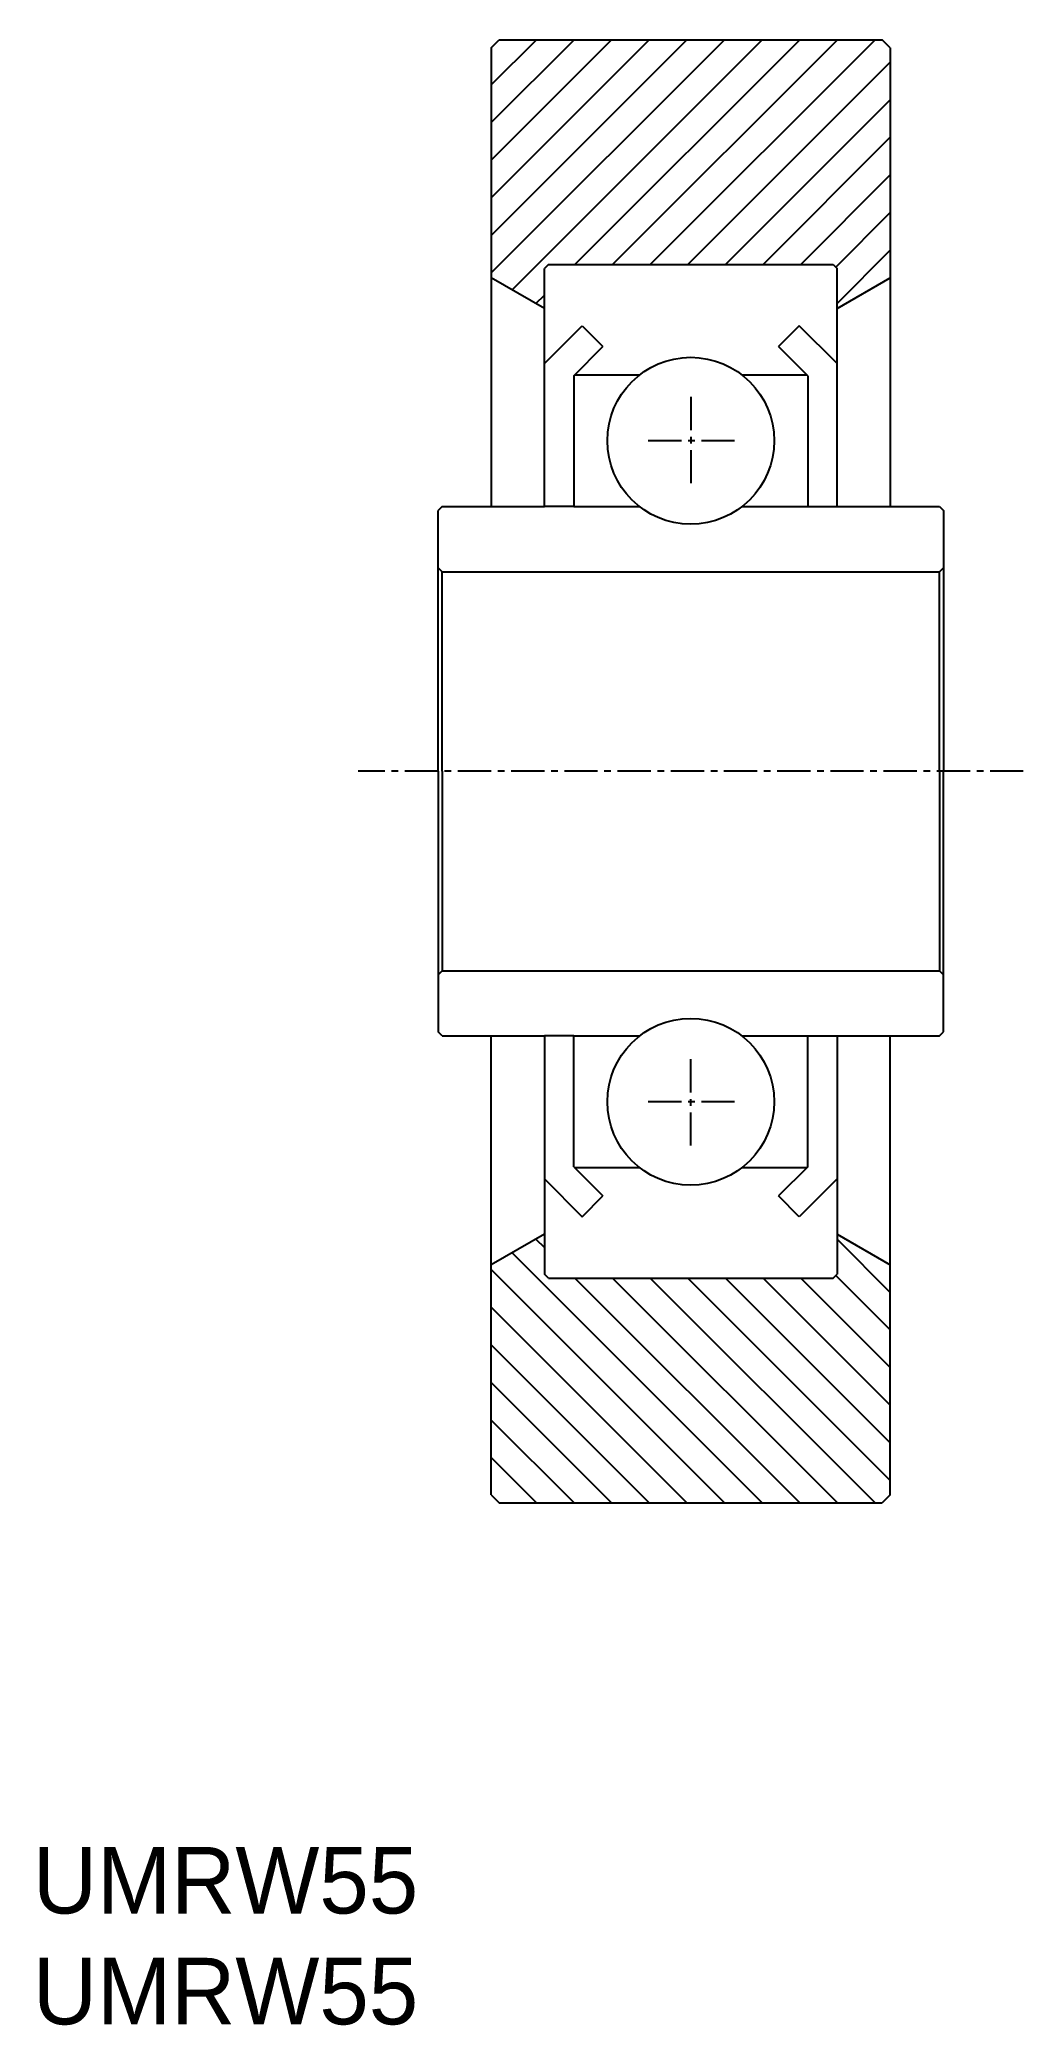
# Model space of a CAD drawing. Extents: x -49.3 to -12.4, y -2.1 to 72.6.
import ezdxf

# ---------------------------------------------------------------- set-up
doc = ezdxf.new("R2010")
doc.units = 0
doc.linetypes.add('CENTER', pattern=[2, 1.25, -0.25, 0.25, -0.25])
doc.layers.get('0').update_dxf_attribs({"linetype": 'CONTINUOUS'})
doc.layers.add('CENTER', color=1, linetype='CENTER')

# ---------------------------------------------------------------- blocks, each defined once
blk = doc.blocks.new('*U2')
for p in [(-49.582, 2.145), (-49.582, -2.021)]:
    blk.add_text('UMRW55', height=2.5).set_placement(p)
blk = doc.blocks.new('*X5')
at = {"color": 0, "linetype": 'CONTINUOUS'}
for p, q in [((-32.352, 63.815), (-23.582, 72.585)), ((-32.352, 65.229), (-24.996, 72.585)), ((-32.352, 66.643), (-26.41, 72.585)), ((-32.352, 68.057), (-27.825, 72.585)), ((-32.352, 69.472), (-29.239, 72.585)), ((-32.352, 70.886), (-30.653, 72.585)), ((-31.566, 63.186), (-22.168, 72.585)), ((-29.204, 64.135), (-20.754, 72.585)), ((-27.789, 64.135), (-19.339, 72.585)), ((-26.375, 64.135), (-17.925, 72.585)), ((-24.961, 64.135), (-17.352, 71.744)), ((-23.547, 64.135), (-17.352, 70.33)), ((-22.133, 64.135), (-17.352, 68.915)), ((-20.718, 64.135), (-17.352, 67.501)), ((-19.403, 64.036), (-17.352, 66.087)), ((-19.352, 62.673), (-17.352, 64.673)), ((-30.67, 62.668), (-30.352, 62.986))]:
    blk.add_line(p, q, dxfattribs=at)
blk = doc.blocks.new('*X6')
at = {"color": 0, "linetype": 'CONTINUOUS'}
for p, q in [((-31.566, 26.983), (-22.168, 17.585)), ((-30.67, 27.501), (-30.352, 27.183)), ((-19.352, 27.496), (-17.352, 25.496)), ((-32.352, 26.354), (-23.582, 17.585)), ((-19.403, 26.133), (-17.352, 24.082)), ((-29.204, 26.035), (-20.754, 17.585)), ((-27.789, 26.035), (-19.339, 17.585)), ((-26.375, 26.035), (-17.925, 17.585)), ((-24.961, 26.035), (-17.352, 18.425)), ((-23.547, 26.035), (-17.352, 19.839)), ((-22.133, 26.035), (-17.352, 21.254)), ((-20.718, 26.035), (-17.352, 22.668)), ((-32.352, 24.94), (-24.996, 17.585)), ((-32.352, 23.526), (-26.41, 17.585)), ((-32.352, 22.112), (-27.825, 17.585)), ((-32.352, 20.697), (-29.239, 17.585)), ((-32.352, 19.283), (-30.653, 17.585))]:
    blk.add_line(p, q, dxfattribs=at)

msp = doc.modelspace()

# ---------------------------------------------------------------- linework, layer by layer
at = {"color": 7, "linetype": 'CONTINUOUS'}
for p, q in [((-32.352, 72.285), (-32.052, 72.585)), ((-32.052, 72.585), (-17.652, 72.585)), ((-17.352, 72.285), (-17.652, 72.585)), ((-32.352, 72.285), (-32.352, 55.035)), ((-17.352, 72.285), (-17.352, 55.035)), ((-30.352, 62.485), (-32.352, 63.639)), ((-30.202, 64.135), (-30.352, 63.985)), ((-30.352, 60.407), (-30.352, 63.985)), ((-30.202, 64.135), (-19.502, 64.135)), ((-19.502, 64.135), (-19.352, 63.985)), ((-19.352, 60.407), (-19.352, 63.985)), ((-19.352, 62.485), (-17.352, 63.639)), ((-30.352, 60.407), (-28.93, 61.829)), ((-28.93, 61.829), (-28.152, 61.052)), ((-20.774, 61.829), (-21.552, 61.052)), ((-19.352, 60.407), (-20.774, 61.829)), ((-29.252, 59.952), (-28.152, 61.052)), ((-20.452, 59.952), (-21.552, 61.052)), ((-30.352, 55.035), (-30.352, 60.407)), ((-29.252, 59.952), (-29.252, 55.035)), ((-29.219, 59.985), (-26.776, 59.985)), ((-22.927, 59.985), (-20.485, 59.985)), ((-20.452, 59.952), (-20.452, 55.035)), ((-19.352, 55.035), (-19.352, 60.407)), ((-34.202, 55.035), (-34.352, 54.885)), ((-34.352, 52.585), (-34.352, 54.885)), ((-34.202, 55.035), (-30.352, 55.035)), ((-29.252, 55.035), (-30.352, 55.035)), ((-29.252, 55.035), (-26.776, 55.035)), ((-22.927, 55.035), (-20.452, 55.035)), ((-20.452, 55.035), (-19.352, 55.035)), ((-19.352, 55.035), (-15.502, 55.035)), ((-15.502, 55.035), (-15.352, 54.885)), ((-15.352, 54.885), (-15.352, 52.585)), ((-34.202, 52.585), (-34.352, 52.735)), ((-34.352, 45.085), (-34.352, 52.585)), ((-34.202, 45.085), (-34.202, 52.585)), ((-34.202, 52.585), (-15.502, 52.585)), ((-15.502, 52.585), (-15.352, 52.735)), ((-15.502, 45.085), (-15.502, 52.585)), ((-15.352, 52.585), (-15.352, 45.085)), ((-34.352, 45.085), (-34.352, 37.585)), ((-34.202, 45.085), (-34.202, 37.585)), ((-15.502, 45.085), (-15.502, 37.585)), ((-15.352, 37.585), (-15.352, 45.085)), ((-34.352, 37.585), (-34.352, 35.285)), ((-34.202, 37.585), (-34.352, 37.435)), ((-34.202, 37.585), (-15.502, 37.585)), ((-15.502, 37.585), (-15.352, 37.435)), ((-15.352, 35.285), (-15.352, 37.585)), ((-34.202, 35.135), (-34.352, 35.285)), ((-34.202, 35.135), (-30.352, 35.135)), ((-32.352, 17.885), (-32.352, 35.135)), ((-29.252, 35.135), (-30.352, 35.135)), ((-30.352, 35.135), (-30.352, 29.762)), ((-29.252, 35.135), (-26.776, 35.135)), ((-29.252, 30.218), (-29.252, 35.135)), ((-22.927, 35.135), (-20.452, 35.135)), ((-20.452, 35.135), (-19.352, 35.135)), ((-20.452, 30.218), (-20.452, 35.135)), ((-19.352, 35.135), (-15.502, 35.135)), ((-19.352, 35.135), (-19.352, 29.762)), ((-17.352, 17.885), (-17.352, 35.135)), ((-15.502, 35.135), (-15.352, 35.285)), ((-29.252, 30.218), (-28.152, 29.118)), ((-29.219, 30.185), (-26.776, 30.185)), ((-22.927, 30.185), (-20.485, 30.185)), ((-20.452, 30.218), (-21.552, 29.118)), ((-30.352, 29.762), (-30.352, 26.185)), ((-30.352, 29.762), (-28.93, 28.34)), ((-28.93, 28.34), (-28.152, 29.118)), ((-20.774, 28.34), (-21.552, 29.118)), ((-19.352, 29.762), (-20.774, 28.34)), ((-19.352, 29.762), (-19.352, 26.185)), ((-30.352, 27.685), (-32.352, 26.53)), ((-19.352, 27.685), (-17.352, 26.53)), ((-30.202, 26.035), (-30.352, 26.185)), ((-19.502, 26.035), (-19.352, 26.185)), ((-30.202, 26.035), (-19.502, 26.035)), ((-32.352, 17.885), (-32.052, 17.585)), ((-32.052, 17.585), (-17.652, 17.585)), ((-17.352, 17.885), (-17.652, 17.585))]:
    msp.add_line(p, q, dxfattribs=at)
for centre in [(-24.852, 57.51), (-24.852, 32.66)]:
    msp.add_circle(centre, 3.135, dxfattribs=at)
at = {"layer": 'CENTER', "color": 1, "linetype": 'CENTER'}
for p, q in [((-24.852, 59.16), (-24.852, 55.86)), ((-23.202, 57.51), (-26.502, 57.51)), ((-12.352, 45.085), (-37.352, 45.085)), ((-24.852, 31.01), (-24.852, 34.31)), ((-23.202, 32.66), (-26.502, 32.66))]:
    msp.add_line(p, q, dxfattribs=at)

# ---------------------------------------------------------------- block references
at = {"color": 3, "linetype": 'CONTINUOUS'}
for name in ['*X5', '*X6']:
    msp.add_blockref(name, (0, 0), dxfattribs=at)
at = {"color": 7, "linetype": 'CONTINUOUS'}
msp.add_blockref('*U2', (0, 0), dxfattribs=at)

doc.saveas('drawing.dxf')
